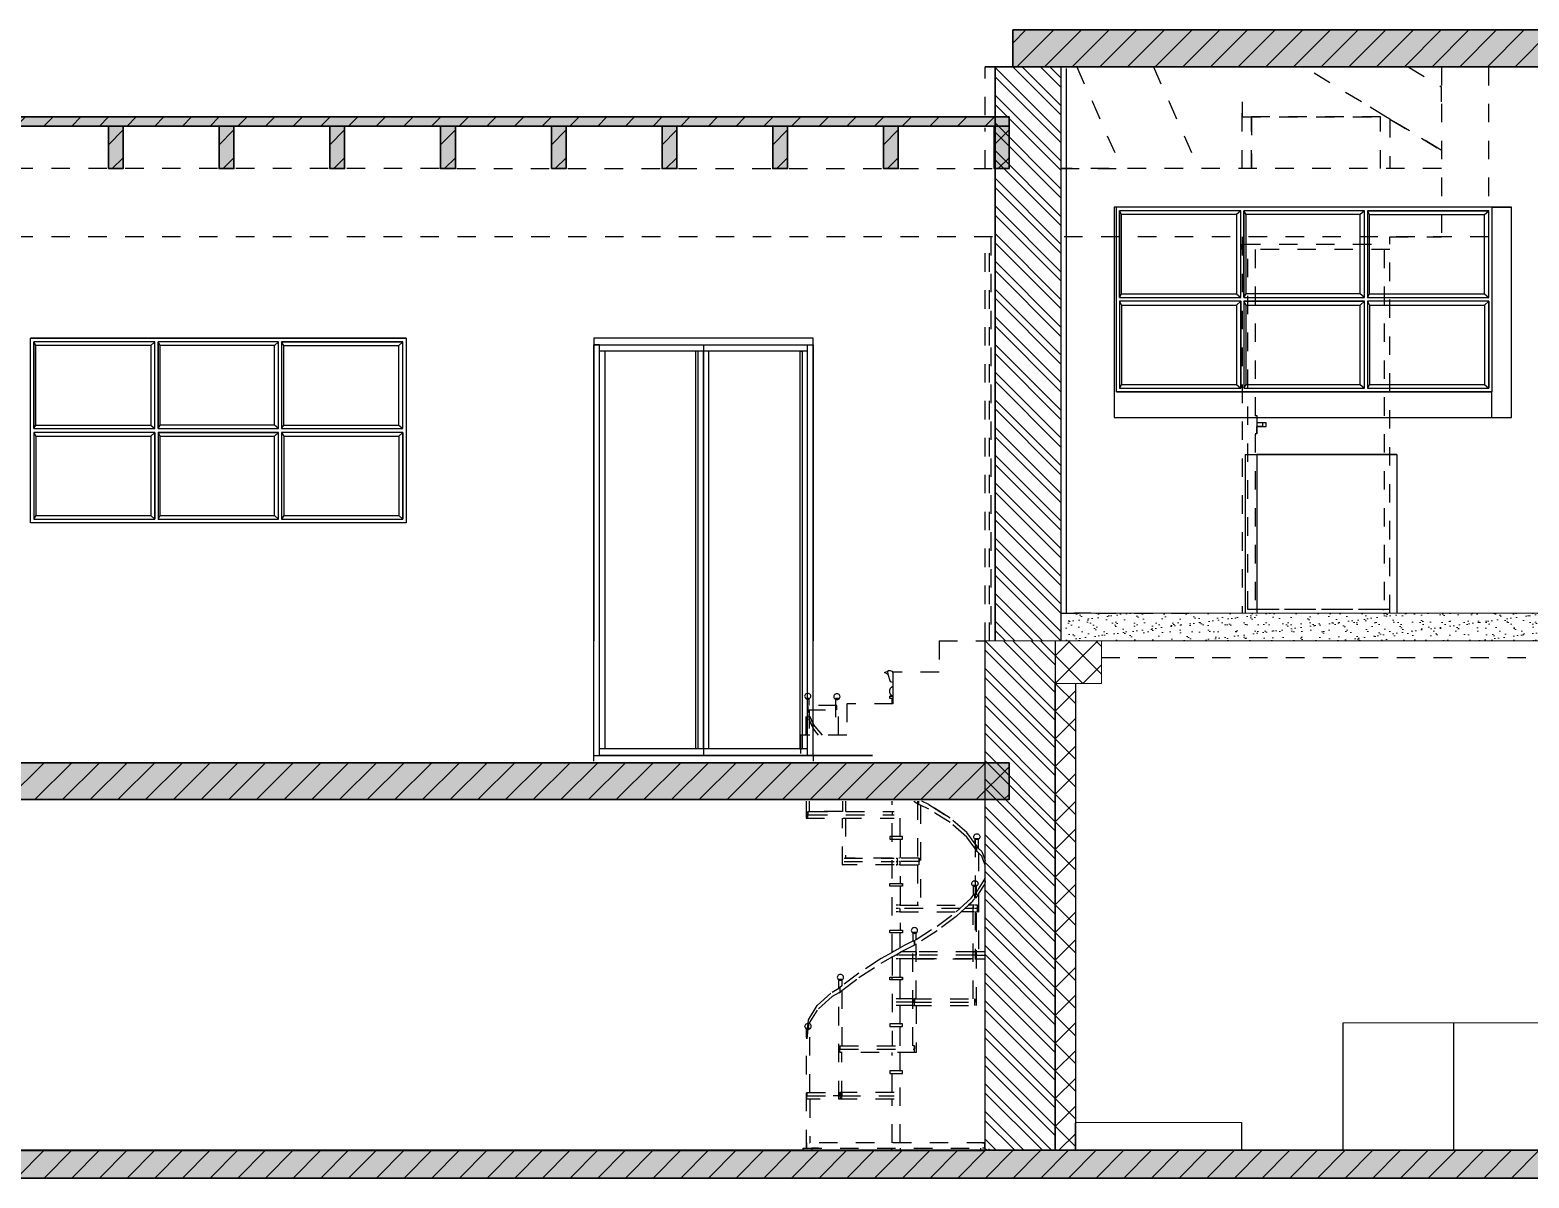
# Model space of a CAD drawing. Header units: metres. Extents: x -22.1 to 20.5, y -0.2 to 10.9.
# Drawn here: x -17.63 to -9.5, y -0.15 to 6.07 of the extents above; entities that cross this region are included whole.
import ezdxf

# ---------------------------------------------------------------- set-up
doc = ezdxf.new("R2010")
doc.units = ezdxf.units.M
doc.linetypes.add('DASH', pattern=[0.2, 0.1, -0.1])
for name, color, linetype in [('01_DALLE_EXT-S', 7, 'CONTINUOUS'), ('01_DALLE_EXT-S-SH', 7, 'CONTINUOUS'), ('02_MURS_MAISON-F', 7, 'CONTINUOUS'), ('02_MURS_MAISON-R', 7, 'CONTINUOUS'), ('02_MURS_MAISON-S', 7, 'CONTINUOUS'), ('02_MURS_MAISON-S-SH', 7, 'CONTINUOUS'), ('04_MENUISERIE-F', 7, 'CONTINUOUS'), ('04_MENUISERIE-R', 7, 'CONTINUOUS'), ('06_CLOISON-R', 7, 'CONTINUOUS'), ('07_DOUBLAGE-S', 7, 'CONTINUOUS'), ('07_DOUBLAGE-S-SH', 7, 'CONTINUOUS'), ('08_MEUBLES___SANITAIRE-S', 7, 'CONTINUOUS'), ('LAYER0-F', 7, 'CONTINUOUS'), ('LAYER0-R', 7, 'CONTINUOUS'), ('Z_01_TOITURE-R', 7, 'CONTINUOUS'), ('Z_02_R_0-F', 7, 'CONTINUOUS'), ('Z_02_R_0-R', 7, 'CONTINUOUS'), ('Z_02_R_0-S', 7, 'CONTINUOUS'), ('Z_02_R_0-S-SF', 7, 'CONTINUOUS'), ('Z_02_R_0-S-SH', 7, 'CONTINUOUS'), ('Z_03_R-1-S', 7, 'CONTINUOUS'), ('Z_03_R-1-S-SF', 7, 'CONTINUOUS'), ('Z_03_R-1-S-SH', 7, 'CONTINUOUS'), ('Z_1_R+1-S', 7, 'CONTINUOUS'), ('Z_1_R+1-S-SF', 7, 'CONTINUOUS'), ('Z_1_R+1-S-SH', 7, 'CONTINUOUS')]:
    doc.layers.add(name, color=color, linetype=linetype)
pattern_1 = [(45, (0, 0), (-0.07499985, 0.07499985), [])]

msp = doc.modelspace()

# ---------------------------------------------------------------- hatches: boundary and pattern name
at = {"layer": '01_DALLE_EXT-S-SH', "lineweight": 18}
h = msp.add_hatch(dxfattribs=at)
h.set_pattern_fill('ARCH screed', color=256, style=0, pattern_type=2)
h.set_pattern_definition([(37.5, (-12.041465, 2.76), (-0.0024094, 0.0736971), [0, -0.0581369, 0, -0.0650215, 0, -0.0621529]), (7.5, (-12.041465, 2.76), (0.0676903, 0.1079413), [0, -0.0313633, 0, -0.0523997, 0, -0.0200802]), (-32.5, (-12.08851, 2.76), (0.1191096, 0.0002164), [0, -0.019124, 0, -0.0688463, 0, -0.0898827]), (-42.5, (-12.08851, 2.76), (0.1149782, 0.0335693), [0, -0.009562, 0, -0.0451326, 0, -0.0516347])])
h.paths.add_polyline_path([(-12.0415, 2.91), (-12.0415, 2.76), (-9.2764, 2.76), (-9.2764, 2.91)], flags=16)
at = {"layer": '02_MURS_MAISON-S-SH', "lineweight": 18}
h = msp.add_hatch(dxfattribs=at)
h.set_pattern_fill('NEN metselwerk van baksteen (arcering)', color=256, style=0, pattern_type=2)
h.set_pattern_definition([(135, (-12.04138, 2.76), (-0.075, -0.075), []), (135, (-12.04138, 2.81), (-0.075, -0.075), [])])
h.paths.add_polyline_path([(-12.396, 2.76), (-12.0414, 2.76), (-12.0414, 5.87), (-12.396, 5.87)], flags=16)
h = msp.add_hatch(dxfattribs=at)
h.set_pattern_fill('NEN metselwerk van baksteen (arcering)', color=256, style=0, pattern_type=2)
h.set_pattern_definition([(-45, (-12.45137, 2.76), (0.075, 0.075), []), (-45, (-12.45137, 2.71), (0.075, 0.075), [])])
h.paths.add_polyline_path([(-12.4514, 2.76), (-12.4514, 0), (-12.0714, 0), (-12.0714, 2.76)], flags=16)
at = {"layer": '07_DOUBLAGE-S-SH', "lineweight": 18}
h = msp.add_hatch(dxfattribs=at)
h.set_pattern_fill('NEN loofhout', color=256, style=0, pattern_type=2)
h.set_pattern_definition([(45, (-12.07137, 2.53), (-0.075, 0.075), []), (135, (-12.07137, 2.53), (-0.075, -0.075), [])])
h.paths.add_polyline_path([(-12.0714, 2.76), (-12.0714, 2.53), (-11.8214, 2.53), (-11.8214, 2.76)], flags=16)
h = msp.add_hatch(dxfattribs=at)
h.set_pattern_fill('NEN loofhout', color=256, style=0, pattern_type=2)
h.set_pattern_definition([(-45, (-12.07137, 2.53), (0.075, 0.075), []), (45, (-12.07137, 2.53), (-0.075, 0.075), [])])
h.paths.add_polyline_path([(-12.0714, 2.53), (-12.0714, 0), (-11.9614, 0), (-11.9614, 2.53)], flags=16)
at = {"layer": 'Z_02_R_0-S-SF', "true_color": 0xf4f4f4}
msp.add_hatch(color=7, dxfattribs=at).paths.add_polyline_path([(-18.1648, 1.9), (-12.3218, 1.9), (-12.3218, 2.1), (-18.1648, 2.1)], flags=16)
at = {"layer": 'Z_02_R_0-S-SH', "lineweight": 18, "true_color": 0x6e6e6e}
h = msp.add_hatch(dxfattribs=at)
h.set_pattern_fill('Skalp default', color=8, style=0, pattern_type=2)
h.set_pattern_definition(pattern_1)
h.paths.add_polyline_path([(-18.1648, 1.9), (-12.3218, 1.9), (-12.3218, 2.1), (-18.1648, 2.1)], flags=16)
at = {"layer": 'Z_03_R-1-S-SF', "true_color": 0xf4f4f4}
msp.add_hatch(color=7, dxfattribs=at).paths.add_polyline_path([(-19.1083, -0.15), (-2.5664, -0.15), (-2.5664, 0), (-8.7364, 0), (-9.3114, 0), (-12.4514, 0), (-19.1083, 0)], flags=16)
at = {"layer": 'Z_03_R-1-S-SH', "lineweight": 18, "true_color": 0x6e6e6e}
h = msp.add_hatch(dxfattribs=at)
h.set_pattern_fill('Skalp default', color=8, style=0, pattern_type=2)
h.set_pattern_definition(pattern_1)
h.paths.add_polyline_path([(-19.1083, -0.15), (-2.5664, -0.15), (-2.5664, 0), (-8.7364, 0), (-9.3114, 0), (-12.4514, 0), (-19.1083, 0)], flags=16)
at = {"layer": 'Z_1_R+1-S-SF', "true_color": 0xf4f4f4}
for points in [[(-12.301, 6.07), (-12.301, 5.87), (-9.2764, 5.87), (-9.2764, 6.07)], [(-18.1648, 5.5492), (-12.3218, 5.5492), (-12.3218, 5.5992), (-18.1648, 5.5992)], [(-17.2018, 5.3192), (-17.1218, 5.3192), (-17.1218, 5.5492), (-17.2018, 5.5492)], [(-16.6018, 5.5492), (-16.6018, 5.3192), (-16.5218, 5.3192), (-16.5218, 5.5492)], [(-16.0018, 5.5492), (-16.0018, 5.3192), (-15.9218, 5.3192), (-15.9218, 5.5492)], [(-15.4018, 5.5492), (-15.4018, 5.3192), (-15.3218, 5.3192), (-15.3218, 5.5492)], [(-14.8018, 5.3192), (-14.7218, 5.3192), (-14.7218, 5.5492), (-14.8018, 5.5492)], [(-14.2018, 5.5492), (-14.2018, 5.3192), (-14.1218, 5.3192), (-14.1218, 5.5492)], [(-13.6018, 5.5492), (-13.6018, 5.3192), (-13.5218, 5.3192), (-13.5218, 5.5492)], [(-13.0018, 5.5492), (-13.0018, 5.3192), (-12.9218, 5.3192), (-12.9218, 5.5492)], [(-12.4018, 5.5492), (-12.4018, 5.3192), (-12.3218, 5.3192), (-12.3218, 5.5492)]]:
    msp.add_hatch(color=7, dxfattribs=at).paths.add_polyline_path(points, flags=16)
at = {"layer": 'Z_1_R+1-S-SH', "lineweight": 18, "true_color": 0x6e6e6e}
h = msp.add_hatch(dxfattribs=at)
h.set_pattern_fill('Skalp default', color=8, style=0, pattern_type=2)
h.set_pattern_definition(pattern_1)
h.paths.add_polyline_path([(-12.301, 6.07), (-12.301, 5.87), (-9.2764, 5.87), (-9.2764, 6.07)], flags=16)
h = msp.add_hatch(dxfattribs=at)
h.set_pattern_fill('Skalp default', color=8, style=0, pattern_type=2)
h.set_pattern_definition(pattern_1)
h.paths.add_polyline_path([(-18.1648, 5.5492), (-12.3218, 5.5492), (-12.3218, 5.5992), (-18.1648, 5.5992)], flags=16)
h = msp.add_hatch(dxfattribs=at)
h.set_pattern_fill('Skalp default', color=8, style=0, pattern_type=2)
h.set_pattern_definition(pattern_1)
h.paths.add_polyline_path([(-17.2018, 5.3192), (-17.1218, 5.3192), (-17.1218, 5.5492), (-17.2018, 5.5492)], flags=16)
h = msp.add_hatch(dxfattribs=at)
h.set_pattern_fill('Skalp default', color=8, style=0, pattern_type=2)
h.set_pattern_definition(pattern_1)
h.paths.add_polyline_path([(-16.6018, 5.5492), (-16.6018, 5.3192), (-16.5218, 5.3192), (-16.5218, 5.5492)], flags=16)
h = msp.add_hatch(dxfattribs=at)
h.set_pattern_fill('Skalp default', color=8, style=0, pattern_type=2)
h.set_pattern_definition(pattern_1)
h.paths.add_polyline_path([(-16.0018, 5.5492), (-16.0018, 5.3192), (-15.9218, 5.3192), (-15.9218, 5.5492)], flags=16)
h = msp.add_hatch(dxfattribs=at)
h.set_pattern_fill('Skalp default', color=8, style=0, pattern_type=2)
h.set_pattern_definition(pattern_1)
h.paths.add_polyline_path([(-15.4018, 5.5492), (-15.4018, 5.3192), (-15.3218, 5.3192), (-15.3218, 5.5492)], flags=16)
h = msp.add_hatch(dxfattribs=at)
h.set_pattern_fill('Skalp default', color=8, style=0, pattern_type=2)
h.set_pattern_definition(pattern_1)
h.paths.add_polyline_path([(-14.8018, 5.3192), (-14.7218, 5.3192), (-14.7218, 5.5492), (-14.8018, 5.5492)], flags=16)
h = msp.add_hatch(dxfattribs=at)
h.set_pattern_fill('Skalp default', color=8, style=0, pattern_type=2)
h.set_pattern_definition(pattern_1)
h.paths.add_polyline_path([(-14.2018, 5.5492), (-14.2018, 5.3192), (-14.1218, 5.3192), (-14.1218, 5.5492)], flags=16)
h = msp.add_hatch(dxfattribs=at)
h.set_pattern_fill('Skalp default', color=8, style=0, pattern_type=2)
h.set_pattern_definition(pattern_1)
h.paths.add_polyline_path([(-13.6018, 5.5492), (-13.6018, 5.3192), (-13.5218, 5.3192), (-13.5218, 5.5492)], flags=16)
h = msp.add_hatch(dxfattribs=at)
h.set_pattern_fill('Skalp default', color=8, style=0, pattern_type=2)
h.set_pattern_definition(pattern_1)
h.paths.add_polyline_path([(-13.0018, 5.5492), (-13.0018, 5.3192), (-12.9218, 5.3192), (-12.9218, 5.5492)], flags=16)
h = msp.add_hatch(dxfattribs=at)
h.set_pattern_fill('Skalp default', color=8, style=0, pattern_type=2)
h.set_pattern_definition(pattern_1)
h.paths.add_polyline_path([(-12.4018, 5.5492), (-12.4018, 5.3192), (-12.3218, 5.3192), (-12.3218, 5.5492)], flags=16)

# ---------------------------------------------------------------- linework, layer by layer
at = {"layer": '01_DALLE_EXT-S', "lineweight": 0}
msp.add_lwpolyline([(-12.0415, 2.91), (-12.0415, 2.76), (-9.2764, 2.76), (-9.2764, 2.91)], close=True, dxfattribs=at)
at = {"layer": '02_MURS_MAISON-F', "color": 7}
for points in [[(-12.01, 2.91), (-12.01, 5.8612)], [(-17.6242, 3.4), (-17.6242, 4.4)], [(-17.6242, 4.4), (-17.6237, 4.4)], [(-17.6237, 4.4), (-17.6242, 4.4)], [(-15.5889, 4.4), (-15.5889, 3.4)], [(-13.3839, 4.4), (-14.5714, 4.4)], [(-14.5714, 2.1399), (-14.5714, 4.3649)], [(-14.5714, 4.3649), (-14.5714, 2.7599)], [(-13.3839, 2.1399), (-13.3839, 4.3649)], [(-13.3839, 4.3649), (-13.3839, 2.7599)]]:
    msp.add_lwpolyline(points, dxfattribs=at)
at = {"layer": '02_MURS_MAISON-R', "color": 7, "linetype": 'DASH'}
for points in [[(-12.4512, 5.608), (-12.4512, 5.8701)], [(-12.4512, 5.8701), (-12.3959, 5.8701)], [(-12.3959, 5.8701), (-12.4512, 5.8701)], [(-12.0951, 5.8701), (-12.0951, 5.8612)], [(-12.4512, 5.3192), (-12.4512, 5.5404)], [(-12.4512, 2.7599), (-12.4512, 4.9489)], [(-12.4271, 2.7599), (-12.4271, 4.9489)], [(-12.4205, 4.9489), (-12.4205, 2.7599)], [(-12.7012, 2.7599), (-12.4512, 2.7599)], [(-12.4512, 2.7599), (-12.4512, 2.7599)]]:
    msp.add_lwpolyline(points, dxfattribs=at)
at = {"layer": '02_MURS_MAISON-S', "lineweight": 0}
for points in [[(-12.396, 2.76), (-12.0414, 2.76), (-12.0414, 5.87), (-12.396, 5.87)], [(-12.4514, 2.76), (-12.4514, 0), (-12.0714, 0), (-12.0714, 2.76)]]:
    msp.add_lwpolyline(points, close=True, dxfattribs=at)
at = {"layer": '04_MENUISERIE-F', "color": 7}
for points in [[(-11.7403, 4.1099), (-11.7403, 5.1099)], [(-11.7233, 4.6199), (-11.7116, 4.64), (-11.7116, 5.07), (-11.7233, 5.0898)], [(-11.7233, 5.0898), (-11.7233, 4.6199)], [(-11.0664, 5.0898), (-11.7233, 5.0898)], [(-11.7233, 4.6199), (-11.7233, 5.0898)], [(-11.7116, 5.07), (-11.7233, 5.0898)], [(-11.0664, 5.0898), (-11.0885, 5.07), (-11.7116, 5.07)], [(-11.0885, 5.07), (-11.0885, 4.64)], [(-11.0664, 4.6199), (-11.0664, 5.0898)], [(-11.0494, 4.6199), (-11.0377, 4.64), (-11.0377, 5.07), (-11.0494, 5.0898)], [(-11.0494, 5.0898), (-11.0494, 4.6199)], [(-10.3966, 5.0898), (-11.0494, 5.0898)], [(-11.0494, 4.6199), (-11.0494, 5.0898)], [(-11.0377, 5.07), (-11.0494, 5.0898)], [(-10.3966, 5.0898), (-10.4187, 5.07), (-11.0377, 5.07)], [(-10.4187, 4.64), (-10.4187, 5.07)], [(-10.3966, 4.6199), (-10.3966, 5.0898)], [(-9.7225, 5.0898), (-10.3796, 5.0898)], [(-10.3796, 5.0898), (-10.3796, 4.6199)], [(-10.3796, 4.6199), (-10.3679, 4.64), (-10.3679, 5.07), (-10.3796, 5.0898)], [(-10.3796, 5.0898), (-9.7225, 5.0898)], [(-10.3679, 5.07), (-9.7449, 5.07), (-9.7225, 5.0898)], [(-9.7449, 5.07), (-9.7225, 5.0898)], [(-9.7449, 4.64), (-9.7449, 5.07)], [(-9.7225, 4.6199), (-9.7225, 5.0898)], [(-9.7058, 5.1099), (-9.7058, 4.1099)], [(-11.7116, 4.64), (-11.0885, 4.64), (-11.0664, 4.6199)], [(-10.3966, 4.6199), (-10.4187, 4.64), (-11.0377, 4.64)], [(-10.3679, 4.64), (-9.7449, 4.64), (-9.7225, 4.6199)], [(-11.7233, 4.6199), (-11.0664, 4.6199)], [(-11.0664, 4.5999), (-11.7233, 4.5999)], [(-11.7233, 4.5999), (-11.7233, 4.13)], [(-11.7233, 4.5999), (-11.7116, 4.5798), (-11.7116, 4.1498), (-11.7233, 4.13)], [(-11.7116, 4.5798), (-11.0885, 4.5798), (-11.0664, 4.5999)], [(-11.0885, 4.5798), (-11.0885, 4.1498)], [(-11.0664, 4.13), (-11.0664, 4.5999)], [(-11.0664, 4.5999), (-11.0664, 4.13)], [(-11.0494, 4.6199), (-10.3966, 4.6199)], [(-10.3966, 4.5999), (-11.0494, 4.5999)], [(-11.0494, 4.5999), (-11.0494, 4.13)], [(-11.0494, 4.13), (-11.0377, 4.1498), (-11.0377, 4.5798), (-11.0494, 4.5999)], [(-11.0494, 4.5999), (-10.3966, 4.5999)], [(-11.0377, 4.5798), (-10.4187, 4.5798), (-10.3966, 4.5999)], [(-10.4187, 4.5798), (-10.3966, 4.5999)], [(-10.4187, 4.1498), (-10.4187, 4.5798)], [(-10.3966, 4.13), (-10.3966, 4.5999)], [(-10.3796, 4.6199), (-9.7225, 4.6199)], [(-9.7225, 4.5999), (-10.3796, 4.5999)], [(-10.3796, 4.5999), (-10.3796, 4.13)], [(-10.3796, 4.5999), (-10.3679, 4.5798), (-10.3679, 4.1498), (-10.3796, 4.13)], [(-10.3679, 4.5798), (-9.7449, 4.5798), (-9.7225, 4.5999)], [(-9.7449, 4.5798), (-9.7449, 4.1498)], [(-9.7225, 4.13), (-9.7225, 4.5999)], [(-9.7225, 4.5999), (-9.7225, 4.13)], [(-17.6237, 3.4), (-17.6237, 4.4)], [(-17.6237, 4.4), (-15.5889, 4.4)], [(-15.5889, 4.4), (-17.6237, 4.4)], [(-14.5714, 4.4), (-14.5714, 4.3649)], [(-13.3839, 4.3649), (-13.3839, 4.4)], [(-17.6067, 3.91), (-17.595, 3.9298), (-17.595, 4.3598), (-17.6067, 4.3799)], [(-17.6067, 4.3799), (-17.6067, 3.91)], [(-16.9496, 4.3799), (-17.6067, 4.3799)], [(-17.6067, 3.91), (-17.6067, 4.3799)], [(-17.595, 4.3598), (-17.6067, 4.3799)], [(-16.9496, 4.3799), (-16.9719, 4.3598), (-17.595, 4.3598)], [(-16.9719, 4.3598), (-16.9719, 3.9298)], [(-16.9496, 3.91), (-16.9496, 4.3799)], [(-16.9326, 3.91), (-16.9209, 3.9298), (-16.9209, 4.3598), (-16.9326, 4.3799)], [(-16.9326, 4.3799), (-16.9326, 3.91)], [(-16.2798, 4.3799), (-16.9326, 4.3799)], [(-16.9326, 3.91), (-16.9326, 4.3799)], [(-16.9209, 4.3598), (-16.9326, 4.3799)], [(-16.2798, 4.3799), (-16.3021, 4.3598), (-16.9209, 4.3598)], [(-16.3021, 3.9298), (-16.3021, 4.3598)], [(-16.2798, 3.91), (-16.2798, 4.3799)], [(-15.6059, 4.3799), (-16.263, 4.3799)], [(-16.263, 4.3799), (-16.263, 3.91)], [(-16.263, 3.91), (-16.2513, 3.9298), (-16.2513, 4.3598), (-16.263, 4.3799)], [(-16.263, 4.3799), (-15.6059, 4.3799)], [(-16.2513, 4.3598), (-15.6283, 4.3598), (-15.6059, 4.3799)], [(-15.6283, 4.3598), (-15.6059, 4.3799)], [(-15.6283, 3.9298), (-15.6283, 4.3598)], [(-15.6059, 3.91), (-15.6059, 4.3799)], [(-14.5714, 4.3649), (-13.3839, 4.3649)], [(-14.5417, 4.3649), (-14.5714, 4.3649)], [(-14.5417, 2.1399), (-14.5417, 4.3649)], [(-13.4137, 4.3299), (-14.5417, 4.3299)], [(-14.5119, 4.3299), (-14.5119, 2.1749)], [(-14.0073, 4.3299), (-14.0073, 2.1749)], [(-13.9778, 4.3649), (-13.9778, 2.1399)], [(-13.9778, 2.1749), (-13.9778, 4.3299)], [(-13.9481, 2.1749), (-13.9481, 4.3299)], [(-13.4553, 4.3299), (-13.4553, 2.1749)], [(-13.4553, 4.3299), (-13.4434, 4.3299)], [(-13.4434, 4.3299), (-13.4434, 2.1749)], [(-13.4137, 2.1399), (-13.4137, 4.3649)], [(-11.7116, 4.1498), (-11.0885, 4.1498), (-11.0664, 4.13)], [(-11.0885, 4.1498), (-11.0664, 4.13)], [(-11.0377, 4.1498), (-10.4187, 4.1498), (-10.3966, 4.13)], [(-10.3679, 4.1498), (-9.7449, 4.1498), (-9.7225, 4.13)], [(-9.7449, 4.1498), (-9.7225, 4.13)], [(-11.74, 4.1099), (-11.7403, 4.1099)], [(-11.7233, 4.13), (-11.0664, 4.13)], [(-11.0494, 4.13), (-10.3966, 4.13)], [(-10.3796, 4.13), (-9.7225, 4.13)], [(-17.6067, 3.91), (-16.9496, 3.91)], [(-17.595, 3.9298), (-16.9719, 3.9298), (-16.9496, 3.91)], [(-16.9326, 3.91), (-16.2798, 3.91)], [(-16.2798, 3.91), (-16.3021, 3.9298), (-16.9209, 3.9298)], [(-16.263, 3.91), (-15.6059, 3.91)], [(-16.2513, 3.9298), (-15.6283, 3.9298), (-15.6059, 3.91)], [(-16.9496, 3.8899), (-17.6067, 3.8899)], [(-17.6067, 3.8899), (-17.6067, 3.4198)], [(-17.6067, 3.8899), (-17.595, 3.8699), (-17.595, 3.4399), (-17.6067, 3.4198)], [(-17.595, 3.8699), (-16.9719, 3.8699), (-16.9496, 3.8899)], [(-16.9719, 3.8699), (-16.9719, 3.4399)], [(-16.9496, 3.4198), (-16.9496, 3.8899)], [(-16.9496, 3.8899), (-16.9496, 3.4198)], [(-16.2798, 3.8899), (-16.9326, 3.8899)], [(-16.9326, 3.8899), (-16.9326, 3.4198)], [(-16.9326, 3.4198), (-16.9209, 3.4399), (-16.9209, 3.8699), (-16.9326, 3.8899)], [(-16.9326, 3.8899), (-16.2798, 3.8899)], [(-16.9209, 3.8699), (-16.3021, 3.8699), (-16.2798, 3.8899)], [(-16.3021, 3.8699), (-16.2798, 3.8899)], [(-16.3021, 3.4399), (-16.3021, 3.8699)], [(-16.2798, 3.4198), (-16.2798, 3.8899)], [(-15.6059, 3.8899), (-16.263, 3.8899)], [(-16.263, 3.8899), (-16.263, 3.4198)], [(-16.263, 3.8899), (-16.2513, 3.8699), (-16.2513, 3.4399), (-16.263, 3.4198)], [(-16.2513, 3.8699), (-15.6283, 3.8699), (-15.6059, 3.8899)], [(-15.6283, 3.8699), (-15.6283, 3.4399)], [(-15.6059, 3.4198), (-15.6059, 3.8899)], [(-15.6059, 3.8899), (-15.6059, 3.4198)], [(-17.6067, 3.4198), (-16.9496, 3.4198)], [(-17.595, 3.4399), (-16.9719, 3.4399), (-16.9496, 3.4198)], [(-16.9719, 3.4399), (-16.9496, 3.4198)], [(-16.9326, 3.4198), (-16.2798, 3.4198)], [(-16.9209, 3.4399), (-16.3021, 3.4399), (-16.2798, 3.4198)], [(-16.263, 3.4198), (-15.6059, 3.4198)], [(-16.2513, 3.4399), (-15.6283, 3.4399), (-15.6059, 3.4198)], [(-15.6283, 3.4399), (-15.6059, 3.4198)], [(-15.5889, 3.4), (-17.6242, 3.4)], [(-17.6242, 3.4), (-17.6237, 3.4)], [(-14.5714, 2.1086), (-14.5714, 2.1399)], [(-14.5714, 2.1399), (-13.0614, 2.1399)], [(-13.4137, 2.1749), (-14.5417, 2.1749)], [(-13.9778, 2.1399), (-14.5417, 2.1399)], [(-13.8769, 2.1399), (-14.1891, 2.1399)], [(-13.0614, 2.1399), (-13.9778, 2.1399)], [(-13.9778, 2.1399), (-13.8769, 2.1399)], [(-13.4553, 2.1749), (-13.4434, 2.1749)], [(-13.3839, 2.1399), (-13.3839, 2.1086)]]:
    msp.add_lwpolyline(points, dxfattribs=at)
at = {"layer": '04_MENUISERIE-R', "color": 7, "linetype": 'DASH'}
for points in [[(-12.0413, 2.91), (-11.3474, 2.91)], [(-11.878, 2.91), (-11.9712, 2.91)]]:
    msp.add_lwpolyline(points, dxfattribs=at)
at = {"layer": '06_CLOISON-R', "color": 7, "linetype": 'DASH'}
for points in [[(-11.0586, 5.3192), (-11.0586, 5.6801)], [(-11.0586, 5.6801), (-11.0586, 5.6001)], [(-11.0586, 5.6001), (-10.2801, 5.6001)], [(-10.3085, 5.6001), (-11.0085, 5.6001)], [(-11.0085, 5.6001), (-11.0085, 5.3192)], [(-11.0085, 5.3192), (-11.0085, 5.6001)], [(-10.3085, 5.3192), (-10.3085, 5.6001)], [(-10.2587, 5.5872), (-10.2587, 5.3192)], [(-11.0586, 4.9489), (-11.0586, 2.91)], [(-11.0586, 4.91), (-10.2587, 4.91)], [(-11.0586, 4.88), (-11.0586, 4.91)], [(-10.2587, 4.88), (-11.0586, 4.88)], [(-11.0286, 2.9301), (-11.0286, 4.88)], [(-10.9887, 4.88), (-10.9887, 2.9321)], [(-10.2887, 4.88), (-10.2887, 2.9301)], [(-10.2587, 2.91), (-10.2587, 4.9489)], [(-10.9887, 3.9819), (-10.9786, 3.9819)], [(-10.9786, 3.9819), (-10.9786, 3.8821)], [(-10.9285, 3.942), (-10.9786, 3.942)], [(-10.9786, 3.8821), (-10.9786, 3.922)], [(-10.9786, 3.922), (-10.9285, 3.922)], [(-10.9486, 3.922), (-10.9786, 3.922)], [(-10.9486, 3.942), (-10.9486, 3.922)], [(-10.9285, 3.922), (-10.9285, 3.942)], [(-10.9786, 3.8821), (-10.9887, 3.8821)], [(-10.2587, 2.9301), (-11.0586, 2.9301)], [(-11.0286, 2.9321), (-10.2887, 2.9321)], [(-10.2887, 2.9301), (-11.0286, 2.9301)], [(-10.2963, 2.9301), (-10.2887, 2.9301)], [(-11.8213, 2.67), (-9.3113, 2.67)]]:
    msp.add_lwpolyline(points, dxfattribs=at)
at = {"layer": '07_DOUBLAGE-S', "lineweight": 0}
for points in [[(-12.0714, 2.76), (-12.0714, 2.53), (-11.8214, 2.53), (-11.8214, 2.76)], [(-12.0714, 2.53), (-12.0714, 0), (-11.9614, 0), (-11.9614, 2.53)]]:
    msp.add_lwpolyline(points, close=True, dxfattribs=at)
at = {"layer": '08_MEUBLES___SANITAIRE-S', "lineweight": 0}
for points in [[(-10.5114, 0.69), (-10.5114, 0.6175), (-10.5114, 0), (-9.9114, 0), (-9.9114, 0.6175), (-9.9114, 0.69)], [(-9.9114, 0.69), (-9.9114, 0.6175), (-9.9114, 0), (-9.3114, 0), (-9.3114, 0.6175), (-9.3114, 0.69)], [(-11.9614, 0), (-11.0614, 0), (-11.0614, 0.15), (-11.9614, 0.15)]]:
    msp.add_lwpolyline(points, close=True, dxfattribs=at)
at = {"layer": 'LAYER0-F', "color": 7}
for points in [[(-12.3961, 2.7599), (-12.3961, 5.8699)], [(-12.3961, 5.8699), (-12.0415, 5.8699)], [(-12.0415, 5.8699), (-12.3961, 5.8699)], [(-12.0415, 5.8699), (-12.0415, 2.7599)], [(-14.0202, 4.3299), (-14.0202, 2.1749)], [(-11.0433, 3.7698), (-11.0433, 2.91)], [(-12.4515, -0.0001), (-12.4515, 2.7599)], [(-12.0715, 2.7599), (-12.0715, -0.0001)], [(-12.0715, -0.0001), (-12.0715, 2.53)], [(-11.9613, 2.53), (-11.9613, -0.0001)], [(-10.5114, -0.0001), (-10.5114, 0.6898)], [(-9.9115, -0.0001), (-9.9115, 0.6898)], [(-11.9613, -0.0001), (-11.9613, 0.1498)], [(-11.9613, 0.1498), (-11.9613, -0.0001)], [(-11.0614, 0.1498), (-11.0614, -0.0001)], [(-9.3113, -0.0001), (-18.1632, -0.0001)], [(-18.1632, -0.0001), (-12.4515, -0.0001)]]:
    msp.add_lwpolyline(points, dxfattribs=at)
at = {"layer": 'LAYER0-R', "color": 7, "linetype": 'DASH'}
for points in [[(-12.3959, 2.7599), (-12.3959, 5.8701)], [(-12.3959, 5.8701), (-12.0413, 5.8701)], [(-12.0413, 5.8701), (-12.3959, 5.8701)], [(-12.0413, 5.8701), (-12.0413, 2.7599)], [(-12.4512, -0.0001), (-12.4512, 2.7599)], [(-12.0713, 2.7599), (-12.0713, -0.0001)], [(-12.9968, 2.5887), (-12.9791, 2.5956), (-12.9725, 2.6004), (-12.9661, 2.6004), (-12.9565, 2.5966), (-12.9511, 2.5885)], [(-12.9725, 2.6004), (-12.9791, 2.5956)], [(-12.9763, 2.578), (-12.9968, 2.5887)], [(-12.9638, 2.5387), (-12.9763, 2.578), (-12.9791, 2.5956)], [(-12.9511, 2.5341), (-12.9521, 2.5341), (-12.9638, 2.5387)], [(-12.0713, -0.0001), (-12.0713, 2.53)], [(-11.9613, 2.53), (-11.9613, -0.0001)], [(-13.4058, 2.4462), (-13.404, 2.4467), (-13.4004, 2.4493), (-13.3977, 2.4526), (-13.3961, 2.4564), (-13.3954, 2.4604), (-13.3961, 2.4642), (-13.3977, 2.4681), (-13.4004, 2.4714), (-13.404, 2.4739), (-13.4081, 2.4754), (-13.4124, 2.4759), (-13.417, 2.4754), (-13.421, 2.4739), (-13.4246, 2.4714), (-13.4271, 2.4681), (-13.4289, 2.4642), (-13.4294, 2.4604), (-13.4289, 2.4564), (-13.4271, 2.4526), (-13.4246, 2.4493), (-13.421, 2.4467), (-13.417, 2.4452), (-13.4154, 2.4452), (-13.4134, 2.4447), (-13.4124, 2.4447), (-13.4093, 2.4452)], [(-13.421, 2.2501), (-13.421, 2.45)], [(-13.421, 2.45), (-13.405, 2.45)], [(-13.421, 2.45), (-13.421, 2.4467)], [(-13.404, 2.4099), (-13.404, 2.4493)], [(-13.404, 2.4493), (-13.404, 2.4467)], [(-13.3977, 2.4526), (-13.4004, 2.4493)], [(-13.2488, 2.4432), (-13.246, 2.4444), (-13.2425, 2.4467), (-13.2397, 2.45), (-13.2381, 2.4538), (-13.2374, 2.4579), (-13.2381, 2.462), (-13.2397, 2.4658), (-13.2425, 2.4688), (-13.246, 2.4714), (-13.2501, 2.4729), (-13.2546, 2.4734), (-13.259, 2.4729), (-13.263, 2.4714), (-13.2666, 2.4688), (-13.2694, 2.4658), (-13.2712, 2.462), (-13.2717, 2.4579), (-13.2712, 2.4538), (-13.2694, 2.45), (-13.2666, 2.4467), (-13.263, 2.4444), (-13.259, 2.4427), (-13.2546, 2.4421), (-13.2506, 2.4427)], [(-13.246, 2.4475), (-13.263, 2.4475)], [(-13.263, 2.4475), (-13.263, 2.2501)], [(-13.246, 2.2501), (-13.246, 2.4475)], [(-13.246, 2.4475), (-13.246, 2.4444)], [(-13.2425, 2.4467), (-13.246, 2.4444)], [(-12.9514, 2.4597), (-12.9537, 2.4612), (-12.9585, 2.4648), (-12.9641, 2.4714), (-12.9674, 2.479), (-12.9686, 2.4871), (-12.9674, 2.4952), (-12.9641, 2.5031), (-12.9585, 2.5097), (-12.9514, 2.5145)], [(-12.9686, 2.4472), (-12.9686, 2.4612)], [(-12.9686, 2.4612), (-12.9514, 2.4612)], [(-12.9537, 2.4612), (-12.9686, 2.4612)], [(-12.9514, 2.4472), (-12.9686, 2.4472)], [(-12.9554, 2.42), (-12.9554, 2.4472)], [(-13.2546, 2.4099), (-13.4164, 2.4099)], [(-13.4164, 2.4099), (-13.4164, 2.386)], [(-13.4164, 2.386), (-13.2546, 2.386)], [(-13.4154, 2.386), (-13.4164, 2.386)], [(-13.4134, 2.3929), (-13.4124, 2.4061)], [(-13.4124, 2.4061), (-13.4124, 2.3812), (-13.4126, 2.3774), (-13.4134, 2.3682)], [(-13.4134, 2.3682), (-13.4126, 2.3774)], [(-13.4093, 2.37), (-13.4126, 2.3774)], [(-13.3324, 2.2501), (-13.3819, 2.3078), (-13.404, 2.3576), (-13.4058, 2.3619)], [(-13.404, 2.386), (-13.404, 2.2501)], [(-13.404, 2.3576), (-13.3819, 2.3078)], [(-13.2546, 2.386), (-13.2546, 2.4099)], [(-13.4093, 2.3451), (-13.4134, 2.354)], [(-13.3535, 2.2501), (-13.3819, 2.2829), (-13.404, 2.3329), (-13.4058, 2.337)], [(-13.404, 2.3329), (-13.3819, 2.2829)], [(-13.421, 1.8912), (-13.421, 1.7998)], [(-13.404, 1.8912), (-13.404, 1.8361)], [(-13.2242, 1.8912), (-13.2242, 1.8361)], [(-13.2072, 1.8912), (-13.2072, 1.8361)], [(-12.9554, 1.0723), (-12.9554, 1.8912)], [(-12.9123, 1.6997), (-12.9123, 1.8912)], [(-12.8368, 1.8912), (-12.8183, 1.8795)], [(-12.8183, 1.8912), (-12.8183, 1.5824)], [(-12.8183, 1.8795), (-12.8183, 1.8795)], [(-12.8183, 1.8795), (-12.8183, 1.8795)], [(-12.8099, 1.8742), (-12.8165, 1.8785)], [(-12.8099, 1.8734), (-12.8099, 1.8912)], [(-12.5043, 1.6357), (-12.5046, 1.636), (-12.5508, 1.6974), (-12.641, 1.7754), (-12.7566, 1.8483), (-12.8013, 1.8696), (-12.8099, 1.8734)], [(-12.8099, 1.8734), (-12.8013, 1.8696)], [(-12.8013, 1.8696), (-12.8013, 1.3284)], [(-12.8013, 1.8696), (-12.8013, 1.8696)], [(-12.8013, 1.8696), (-12.8013, 1.8696)], [(-12.5043, 1.6603), (-12.5046, 1.6606), (-12.5508, 1.7221), (-12.641, 1.8), (-12.7566, 1.8729), (-12.7949, 1.8912)], [(-12.7566, 1.8729), (-12.641, 1.8)], [(-13.421, 1.7998), (-12.9445, 1.7998)], [(-13.4154, 1.7998), (-13.421, 1.7998)], [(-13.4124, 1.7998), (-13.4124, 1.8361)], [(-13.4124, 1.8361), (-13.4093, 1.8361)], [(-13.4124, 1.8361), (-13.4124, 1.8181)], [(-13.4124, 1.8181), (-13.4093, 1.8181)], [(-13.4058, 1.8361), (-12.9445, 1.8361)], [(-13.4058, 1.8181), (-12.9445, 1.8181)], [(-13.2242, 1.8361), (-13.404, 1.8361)], [(-13.2242, 1.546), (-13.2242, 1.7998)], [(-13.2072, 1.7998), (-13.2072, 1.5824)], [(-12.9554, 1.8361), (-12.9554, 1.8181)], [(-12.4914, 1.6837), (-12.4916, 1.6837), (-12.496, 1.6832), (-12.5005, 1.6837), (-12.5023, 1.6845), (-12.5036, 1.685), (-12.5043, 1.6852), (-12.5046, 1.6852), (-12.5081, 1.6878), (-12.5107, 1.6911), (-12.5125, 1.6949), (-12.513, 1.6989), (-12.5125, 1.7028), (-12.5107, 1.7066), (-12.5081, 1.7099), (-12.5046, 1.7124), (-12.5005, 1.7139), (-12.496, 1.7144), (-12.4916, 1.7139), (-12.4876, 1.7124), (-12.484, 1.7099), (-12.4812, 1.7066), (-12.4794, 1.7028), (-12.4789, 1.6989), (-12.4794, 1.6949), (-12.4812, 1.6911), (-12.484, 1.6878), (-12.4876, 1.6852), (-12.4896, 1.6845)], [(-12.5081, 1.7099), (-12.5107, 1.7066)], [(-12.9123, 1.6997), (-12.9686, 1.6997)], [(-12.9686, 1.6997), (-12.9686, 1.6857)], [(-12.9686, 1.6857), (-12.899, 1.6857)], [(-12.913, 1.6997), (-12.9123, 1.6997)], [(-12.899, 1.6997), (-12.9123, 1.6997)], [(-12.9123, 1.6857), (-12.9123, 1.446)], [(-12.899, 1.6857), (-12.899, 1.6997)], [(-12.4876, 1.6885), (-12.5046, 1.6885)], [(-12.5046, 1.6885), (-12.5046, 1.3284)], [(-12.5046, 1.6606), (-12.5046, 1.6852)], [(-12.4924, 1.641), (-12.4924, 1.6446), (-12.5023, 1.6578)], [(-12.496, 1.6245), (-12.5023, 1.6329)], [(-12.496, 1.6197), (-12.496, 1.6446)], [(-12.496, 1.6446), (-12.4924, 1.641), (-12.4914, 1.64), (-12.4896, 1.6382), (-12.4876, 1.6362), (-12.4698, 1.6192), (-12.4512, 1.5704)], [(-12.4876, 1.6362), (-12.4876, 1.6885)], [(-12.9445, 1.546), (-13.2242, 1.546)], [(-13.2242, 1.546), (-13.2199, 1.546)], [(-13.2155, 1.5824), (-12.9445, 1.5824)], [(-13.2155, 1.5641), (-12.9445, 1.5641)], [(-12.9554, 1.5824), (-13.2072, 1.5824)], [(-12.9338, 1.5824), (-12.9283, 1.5824)], [(-12.9338, 1.5641), (-12.9283, 1.5641)], [(-12.9283, 1.546), (-12.9338, 1.546)], [(-12.9338, 1.546), (-12.9283, 1.546)], [(-12.9283, 1.5824), (-12.9283, 1.546)], [(-12.9153, 1.5824), (-12.9186, 1.5824)], [(-12.9153, 1.5641), (-12.9186, 1.5641)], [(-12.9153, 1.546), (-12.9186, 1.546)], [(-12.8089, 1.5824), (-12.913, 1.5824)], [(-12.8089, 1.5641), (-12.913, 1.5641)], [(-12.913, 1.546), (-12.8089, 1.546)], [(-12.9123, 1.546), (-12.9123, 1.5641)], [(-12.8183, 1.5824), (-12.8183, 1.5824)], [(-12.8183, 1.5824), (-12.8183, 1.5824)], [(-12.8183, 1.546), (-12.8183, 1.546)], [(-12.8183, 1.546), (-12.8183, 1.3284)], [(-12.8089, 1.546), (-12.8089, 1.5824)], [(-12.8089, 1.5824), (-12.8089, 1.5641)], [(-12.4512, 1.5458), (-12.4698, 1.5945), (-12.4876, 1.6116), (-12.4896, 1.6136), (-12.4914, 1.6151), (-12.496, 1.6197)], [(-12.4896, 1.6136), (-12.4876, 1.6116)], [(-12.4876, 1.6116), (-12.4876, 1.4152)], [(-12.5033, 1.3659), (-12.5033, 1.3906), (-12.5023, 1.3921), (-12.4982, 1.3985), (-12.4914, 1.4091), (-12.4896, 1.4119), (-12.4876, 1.4152), (-12.4533, 1.4683), (-12.4512, 1.4828)], [(-12.9686, 1.4317), (-12.9686, 1.446)], [(-12.9686, 1.446), (-12.899, 1.446)], [(-12.899, 1.4317), (-12.9686, 1.4317)], [(-12.9123, 1.4317), (-12.9123, 1.1922)], [(-12.899, 1.446), (-12.899, 1.4317)], [(-12.899, 1.4317), (-12.899, 1.446)], [(-12.8333, 1.1368), (-12.8307, 1.1386), (-12.8287, 1.1396), (-12.8256, 1.1417), (-12.7121, 1.2143), (-12.608, 1.292), (-12.6077, 1.2923), (-12.5879, 1.3103), (-12.5678, 1.3284), (-12.5272, 1.3654), (-12.5153, 1.3802), (-12.5107, 1.3858), (-12.5094, 1.3873)], [(-12.5094, 1.4297), (-12.5107, 1.43), (-12.5112, 1.43), (-12.5153, 1.4315), (-12.5188, 1.434), (-12.5216, 1.4371), (-12.5234, 1.4409), (-12.5239, 1.4449), (-12.5234, 1.449), (-12.5216, 1.4528), (-12.5188, 1.4561), (-12.5153, 1.4584), (-12.5112, 1.4602), (-12.5069, 1.4607), (-12.5046, 1.4604), (-12.5043, 1.4604), (-12.5036, 1.4602), (-12.5023, 1.4602), (-12.4982, 1.4584), (-12.4947, 1.4561), (-12.4919, 1.4528), (-12.4914, 1.4513), (-12.4904, 1.449), (-12.4896, 1.4449), (-12.4904, 1.4409), (-12.4914, 1.4386), (-12.4919, 1.4371), (-12.4947, 1.434), (-12.4982, 1.4315), (-12.5023, 1.43), (-12.5036, 1.4297), (-12.5046, 1.4297), (-12.5064, 1.4294), (-12.5071, 1.4294)], [(-12.5112, 1.4602), (-12.5153, 1.4584)], [(-12.4982, 1.4348), (-12.5153, 1.4348)], [(-12.5153, 1.4348), (-12.5153, 1.3802)], [(-12.5071, 1.3901), (-12.5069, 1.3906)], [(-12.5069, 1.3906), (-12.5069, 1.3659), (-12.5071, 1.3654)], [(-12.5069, 1.3659), (-12.5069, 1.3906)], [(-12.4512, 1.4582), (-12.4533, 1.4434), (-12.4876, 1.3906), (-12.4896, 1.387), (-12.4914, 1.3845), (-12.4982, 1.3736), (-12.5023, 1.3672), (-12.5033, 1.3659)], [(-12.5023, 1.4602), (-12.5023, 1.4602)], [(-12.4982, 0.7845), (-12.4982, 1.4348)], [(-12.4896, 1.387), (-12.4876, 1.3906)], [(-12.4876, 1.3906), (-12.4876, 1.0746)], [(-12.9232, 1.3284), (-12.9338, 1.3284)], [(-12.9232, 1.3103), (-12.9338, 1.3103)], [(-12.9153, 1.3284), (-12.9186, 1.3284)], [(-12.9153, 1.3103), (-12.9186, 1.3103)], [(-12.913, 1.3284), (-12.5678, 1.3284)], [(-12.5879, 1.3103), (-12.913, 1.3103)], [(-12.9123, 1.292), (-12.9123, 1.3103)], [(-12.5094, 1.3626), (-12.5107, 1.3611), (-12.5153, 1.3553), (-12.5272, 1.3405), (-12.5407, 1.3284), (-12.5607, 1.3103), (-12.5808, 1.292), (-12.6077, 1.2677), (-12.7121, 1.1897), (-12.8256, 1.117), (-12.8287, 1.115), (-12.8307, 1.1137), (-12.8333, 1.1119)], [(-12.8183, 1.3284), (-12.8183, 1.3284)], [(-12.8183, 1.3284), (-12.8183, 1.3284)], [(-12.8013, 1.3284), (-12.8013, 1.3284)], [(-12.8013, 1.3284), (-12.8013, 1.3284)], [(-12.5678, 1.3284), (-12.5879, 1.3103)], [(-12.5107, 1.3103), (-12.5607, 1.3103)], [(-12.5107, 1.3284), (-12.5407, 1.3284)], [(-12.5153, 0.8209), (-12.5153, 1.3553)], [(-12.5153, 1.3284), (-12.5153, 1.3103)], [(-12.4924, 1.3284), (-12.5064, 1.3284)], [(-12.4924, 1.3103), (-12.5064, 1.3103)], [(-12.4924, 1.292), (-12.4924, 1.3284)], [(-12.4924, 1.3284), (-12.4924, 1.3103)], [(-12.9232, 1.292), (-12.9338, 1.292)], [(-12.9153, 1.292), (-12.9186, 1.292)], [(-12.913, 1.292), (-12.608, 1.292)], [(-12.5107, 1.292), (-12.5808, 1.292)], [(-12.5064, 1.292), (-12.4924, 1.292)], [(-12.5046, 1.292), (-12.5046, 1.0746)], [(-12.9686, 1.178), (-12.9686, 1.1922)], [(-12.9686, 1.1922), (-12.899, 1.1922)], [(-12.9123, 1.178), (-12.9686, 1.178)], [(-12.913, 1.178), (-12.9123, 1.178)], [(-12.9123, 1.0967), (-12.9123, 1.178)], [(-12.899, 1.178), (-12.9123, 1.178)], [(-12.899, 1.1922), (-12.899, 1.178)], [(-12.8411, 1.177), (-12.8386, 1.176), (-12.8343, 1.1754), (-12.8307, 1.176), (-12.8297, 1.176), (-12.8287, 1.1765), (-12.8272, 1.177), (-12.8256, 1.1777), (-12.8221, 1.18), (-12.8195, 1.1833), (-12.8178, 1.1871), (-12.8173, 1.1912), (-12.8178, 1.1953), (-12.8195, 1.1991), (-12.8221, 1.2021), (-12.8256, 1.2047), (-12.8297, 1.2062), (-12.8343, 1.2067), (-12.8386, 1.2062), (-12.8427, 1.2047), (-12.8462, 1.2021), (-12.849, 1.1991), (-12.8505, 1.1953), (-12.8513, 1.1912), (-12.8505, 1.1871), (-12.849, 1.1833), (-12.8462, 1.18), (-12.8427, 1.1777), (-12.8422, 1.1775)], [(-12.8256, 1.1808), (-12.8427, 1.1808)], [(-12.8427, 1.1808), (-12.8427, 1.1328)], [(-12.8256, 1.1417), (-12.8256, 1.1808)], [(-12.8256, 1.1808), (-12.8256, 1.1777)], [(-12.8221, 1.2021), (-12.8195, 1.1991)], [(-12.8422, 1.133), (-12.8427, 1.1328), (-12.8861, 1.1114), (-12.9123, 1.0967), (-12.913, 1.0962), (-12.9153, 1.0952), (-12.9186, 1.0932), (-12.9232, 1.0906), (-12.9283, 1.0878), (-12.9338, 1.0845), (-12.9394, 1.0815), (-12.9445, 1.0784), (-12.9554, 1.0723), (-13.0151, 1.0385), (-13.1353, 0.9606), (-13.227, 0.8912), (-13.2272, 0.8912), (-13.2379, 0.8831)], [(-13.2379, 0.8582), (-13.2356, 0.8602), (-13.2272, 0.8663), (-13.227, 0.8666), (-13.1353, 0.9359), (-13.0151, 1.0139), (-12.9554, 1.0477), (-12.9445, 1.0538), (-12.9394, 1.0566), (-12.9338, 1.0599), (-12.9232, 1.066), (-12.9186, 1.0685), (-12.9153, 1.0703), (-12.9148, 1.0705), (-12.9077, 1.0746), (-12.8861, 1.0868), (-12.8427, 1.1079), (-12.8422, 1.1081)], [(-12.9232, 1.0566), (-12.9338, 1.0566)], [(-12.9153, 1.0566), (-12.9186, 1.0566)], [(-12.8422, 1.0566), (-12.9148, 1.0566)], [(-12.913, 1.0962), (-12.9123, 1.0967)], [(-12.8422, 1.0746), (-12.9077, 1.0746)], [(-12.8427, 0.5669), (-12.8427, 1.1079)], [(-12.8411, 1.1335), (-12.8343, 1.1368)], [(-12.8343, 1.1119), (-12.8411, 1.1086)], [(-12.8307, 1.0746), (-12.8411, 1.0746)], [(-12.8307, 1.0566), (-12.8411, 1.0566)], [(-12.8343, 1.1368), (-12.8343, 1.1119)], [(-12.8343, 1.1119), (-12.8343, 1.1368)], [(-12.8333, 1.1119), (-12.8333, 1.1368)], [(-12.5094, 1.0746), (-12.8272, 1.0746)], [(-12.5094, 1.0566), (-12.8272, 1.0566)], [(-12.8256, 0.8209), (-12.8256, 1.117)], [(-12.8256, 1.0746), (-12.8256, 1.0566)], [(-12.5153, 1.0746), (-12.5107, 1.0746)], [(-12.4512, 1.0746), (-12.5071, 1.0746)], [(-12.5071, 1.0566), (-12.4512, 1.0566)], [(-12.5036, 1.0746), (-12.5033, 1.0746)], [(-12.5033, 1.0383), (-12.5033, 1.0746)], [(-12.5033, 1.0746), (-12.5033, 1.0566)], [(-12.9554, 1.0477), (-12.9554, 0.5669)], [(-12.9232, 1.0383), (-12.9338, 1.0383)], [(-12.9153, 1.0383), (-12.9186, 1.0383)], [(-12.8422, 1.0383), (-12.9148, 1.0383)], [(-12.913, 1.0383), (-12.9123, 1.0383)], [(-12.9123, 0.9382), (-12.9123, 1.0383)], [(-12.8307, 1.0383), (-12.8411, 1.0383)], [(-12.8272, 1.0383), (-12.5094, 1.0383)], [(-12.5153, 1.0383), (-12.8256, 1.0383)], [(-12.5071, 1.0383), (-12.4512, 1.0383)], [(-12.4982, 1.0383), (-12.5033, 1.0383)], [(-13.227, 0.9237), (-13.2234, 0.9263), (-13.2206, 0.9296), (-13.2188, 0.9334), (-13.2183, 0.9372), (-13.2188, 0.9413), (-13.2206, 0.9451), (-13.2234, 0.9484), (-13.227, 0.9509), (-13.231, 0.9524), (-13.2356, 0.9529), (-13.2399, 0.9524), (-13.244, 0.9509), (-13.2475, 0.9484), (-13.2503, 0.9451), (-13.2521, 0.9413), (-13.2526, 0.9372), (-13.2521, 0.9334), (-13.2503, 0.9296), (-13.2475, 0.9263), (-13.244, 0.9237), (-13.2437, 0.9237), (-13.243, 0.9235), (-13.2399, 0.9222), (-13.2356, 0.9217), (-13.231, 0.9222), (-13.2272, 0.9237)], [(-13.244, 0.2768), (-13.244, 0.927)], [(-13.244, 0.927), (-13.227, 0.927)], [(-13.227, 0.927), (-13.227, 0.8912)], [(-12.9686, 0.9242), (-12.9686, 0.9382)], [(-12.9686, 0.9382), (-12.899, 0.9382)], [(-12.899, 0.9242), (-12.9686, 0.9242)], [(-12.9554, 0.9242), (-12.9554, 0.9382)], [(-12.9123, 0.8209), (-12.9123, 0.9242)], [(-12.899, 0.9382), (-12.899, 0.9242)], [(-12.899, 0.9242), (-12.899, 0.9382)], [(-13.4172, 0.6045), (-13.4172, 0.6291), (-13.4142, 0.6568), (-13.4137, 0.6616), (-13.4111, 0.6875), (-13.4091, 0.7068), (-13.3623, 0.7848), (-13.2803, 0.8577), (-13.244, 0.8783), (-13.2437, 0.8783)], [(-13.2437, 0.8536), (-13.244, 0.8534), (-13.2803, 0.8331), (-13.3623, 0.7599), (-13.406, 0.687), (-13.4091, 0.6819), (-13.4111, 0.6616), (-13.4116, 0.6565), (-13.4172, 0.6045)], [(-13.243, 0.8788), (-13.2379, 0.8816)], [(-13.243, 0.8541), (-13.2356, 0.8582)], [(-13.2379, 0.8831), (-13.2379, 0.8582)], [(-13.2356, 0.8582), (-13.2356, 0.8602)], [(-13.227, 0.8666), (-13.227, 0.5669)], [(-12.8422, 0.8209), (-12.9338, 0.8209)], [(-12.913, 0.8209), (-12.9123, 0.8209)], [(-12.8427, 0.8209), (-12.8427, 0.8026)], [(-12.8411, 0.8209), (-12.5094, 0.8209)], [(-12.8333, 0.7845), (-12.8333, 0.8209)], [(-12.8333, 0.8209), (-12.8333, 0.8026)], [(-12.8307, 0.8209), (-12.8333, 0.8209)], [(-12.5069, 0.8209), (-12.5071, 0.8209)], [(-12.5069, 0.7845), (-12.5069, 0.8209)], [(-12.5069, 0.8209), (-12.5069, 0.8026)], [(-12.8422, 0.8026), (-12.9338, 0.8026)], [(-12.8422, 0.7845), (-12.9338, 0.7845)], [(-12.913, 0.7845), (-12.9123, 0.7845)], [(-12.9123, 0.6845), (-12.9123, 0.7845)], [(-12.8411, 0.8026), (-12.5094, 0.8026)], [(-12.8411, 0.7845), (-12.4982, 0.7845)], [(-12.8307, 0.7845), (-12.8333, 0.7845)], [(-12.8256, 0.7845), (-12.8256, 0.5305)], [(-12.5071, 0.8026), (-12.5069, 0.8026)], [(-13.4142, 0.6568), (-13.4149, 0.6568), (-13.419, 0.6586), (-13.4225, 0.6608), (-13.4253, 0.6641), (-13.4271, 0.668), (-13.4276, 0.672), (-13.4271, 0.6761), (-13.4253, 0.6799), (-13.4225, 0.6829), (-13.419, 0.6855), (-13.4149, 0.687), (-13.4111, 0.6875)], [(-13.419, 0.0114), (-13.419, 0.6616)], [(-13.419, 0.6616), (-13.4137, 0.6616)], [(-13.419, 0.6616), (-13.419, 0.6586)], [(-13.4116, 0.6565), (-13.4106, 0.6563), (-13.406, 0.6568), (-13.4045, 0.6575)], [(-13.4111, 0.6616), (-13.402, 0.6616)], [(-13.4091, 0.6819), (-13.406, 0.687)], [(-13.403, 0.6581), (-13.402, 0.6586), (-13.3984, 0.6608), (-13.3956, 0.6641), (-13.3941, 0.668), (-13.3933, 0.672), (-13.3941, 0.6761), (-13.3956, 0.6799), (-13.3984, 0.6829), (-13.402, 0.6855), (-13.406, 0.687)], [(-13.4045, 0.6586), (-13.403, 0.6586)], [(-13.402, 0.6616), (-13.402, 0.6608)], [(-13.3984, 0.6608), (-13.402, 0.6586)], [(-13.402, 0.3131), (-13.402, 0.6593)], [(-13.402, 0.6593), (-13.402, 0.6586)], [(-12.9123, 0.6845), (-12.9686, 0.6845)], [(-12.9686, 0.6845), (-12.9686, 0.6702)], [(-12.9686, 0.6702), (-12.899, 0.6702)], [(-12.913, 0.6845), (-12.9123, 0.6845)], [(-12.899, 0.6845), (-12.9123, 0.6845)], [(-12.9123, 0.5669), (-12.9123, 0.6702)], [(-12.899, 0.6702), (-12.899, 0.6845)], [(-10.5112, -0.0001), (-10.5112, 0.6901)], [(-9.9112, -0.0001), (-9.9112, 0.6901)], [(-13.2379, 0.5305), (-13.2379, 0.5669)], [(-13.2379, 0.5669), (-12.8422, 0.5669)], [(-13.2379, 0.5669), (-13.2379, 0.5488)], [(-13.2379, 0.5488), (-12.8422, 0.5488)], [(-12.8256, 0.5305), (-13.2379, 0.5305)], [(-13.227, 0.2768), (-13.227, 0.5305)], [(-12.9554, 0.3131), (-12.9554, 0.5305)], [(-12.9123, 0.4307), (-12.9123, 0.5305)], [(-12.8343, 0.5669), (-12.8411, 0.5669)], [(-12.8411, 0.5488), (-12.8343, 0.5488)], [(-12.8343, 0.5305), (-12.8343, 0.5669)], [(-12.8343, 0.5669), (-12.8343, 0.5488)], [(-12.9123, 0.4307), (-12.9686, 0.4307)], [(-12.9686, 0.4307), (-12.9686, 0.4165)], [(-12.9686, 0.4165), (-12.899, 0.4165)], [(-12.913, 0.4307), (-12.9123, 0.4307)], [(-12.899, 0.4307), (-12.9123, 0.4307)], [(-12.9123, 0.0413), (-12.9123, 0.4165)], [(-12.899, 0.4165), (-12.899, 0.4307)], [(-13.4172, 0.2768), (-13.4172, 0.3131)], [(-13.4172, 0.3131), (-13.2437, 0.3131)], [(-13.4172, 0.3131), (-13.4172, 0.2951)], [(-13.4172, 0.2951), (-13.2437, 0.2951)], [(-12.9445, 0.2768), (-13.4172, 0.2768)], [(-13.402, 0.2768), (-13.402, 0.0413)], [(-13.244, 0.2951), (-13.2755, 0.2951)], [(-13.244, 0.3131), (-13.244, 0.2951)], [(-13.243, 0.3131), (-13.2272, 0.3131)], [(-13.243, 0.2951), (-13.2272, 0.2951)], [(-13.2356, 0.2768), (-13.2356, 0.3131)], [(-13.2356, 0.3131), (-13.2356, 0.2951)], [(-13.2272, 0.3131), (-13.2356, 0.3131)], [(-13.2272, 0.2951), (-13.2356, 0.2951)], [(-12.9445, 0.3131), (-13.227, 0.3131)], [(-13.227, 0.3131), (-13.227, 0.2951)], [(-13.227, 0.2951), (-12.9445, 0.2951)], [(-12.9554, 0.0413), (-12.9554, 0.2768)], [(-11.9613, -0.0001), (-11.9613, 0.1501)], [(-11.9613, 0.1501), (-11.9613, -0.0001)], [(-11.0614, 0.1501), (-11.0614, -0.0001)], [(-13.437, -0.0001), (-13.437, 0.0111)], [(-13.437, 0.0111), (-12.4512, 0.0111)], [(-13.4177, 0.0114), (-13.419, 0.0114)], [(-12.4512, 0.0413), (-13.4185, 0.0413)], [(-13.4185, 0.0413), (-13.4185, 0.0111)], [(-13.403, 0.0413), (-13.402, 0.0413)], [(-13.402, 0.0413), (-13.402, 0.0413)], [(-13.402, 0.0413), (-13.402, 0.0413)], [(-13.3908, 0.0111), (-13.3908, -0.0001)], [(-13.3535, 0.0111), (-13.3908, 0.0111)], [(-12.957, -0.0001), (-12.957, 0.0111)], [(-12.9107, -0.0001), (-12.9107, 0.0111)], [(-12.4769, 0.0111), (-12.4769, -0.0001)], [(-12.4657, 0.0406), (-12.454, 0.0406)], [(-12.454, 0.0114), (-12.4657, 0.0114)], [(-12.454, 0.0406), (-12.454, 0.0114)], [(-12.4307, 0.0088), (-12.4307, -0.0001)], [(-9.3113, -0.0001), (-19.1083, -0.0001)]]:
    msp.add_lwpolyline(points, dxfattribs=at)
at = {"layer": 'Z_01_TOITURE-R', "color": 7, "linetype": 'DASH'}
for points in [[(-11.9544, 5.8701), (-11.8703, 5.6801), (-11.7106, 5.3192)], [(-11.5391, 5.8701), (-11.4548, 5.6801), (-11.295, 5.3192)], [(-9.9811, 5.4195), (-10.2587, 5.5872), (-10.2801, 5.6001), (-10.4124, 5.6801), (-10.7271, 5.8701)], [(-10.1589, 5.8701), (-9.9791, 5.7614)], [(-9.9791, 5.8701), (-9.9791, 4.9489)], [(-9.7235, 5.8701), (-9.7235, 4.9489)], [(-9.9791, 5.6801), (-9.9791, 5.7614)], [(-10.2587, 5.5872), (-9.9811, 5.4195)], [(-9.9791, 5.4206), (-9.9811, 5.4195)], [(-17.2104, 5.3192), (-17.7129, 5.3192)], [(-16.6105, 5.3192), (-17.1129, 5.3192)], [(-16.0105, 5.3192), (-16.513, 5.3192)], [(-15.4103, 5.3192), (-15.913, 5.3192)], [(-15.3131, 5.3192), (-14.8104, 5.3192)], [(-14.7129, 5.3192), (-14.2105, 5.3192)], [(-14.1129, 5.3192), (-13.6105, 5.3192)], [(-13.513, 5.3192), (-13.0106, 5.3192)], [(-12.913, 5.3192), (-12.4106, 5.3192)], [(-9.9791, 5.3192), (-12.0413, 5.3192)], [(-12.0413, 5.3192), (-11.7106, 5.3192)], [(-12.4106, 4.9489), (-18.1647, 4.9489)], [(-9.7235, 4.9489), (-12.0413, 4.9489)], [(-10.2587, 4.9489), (-9.9791, 4.9489)]]:
    msp.add_lwpolyline(points, dxfattribs=at)
at = {"layer": 'Z_02_R_0-F', "color": 7}
for points in [[(-9.5996, 5.1099), (-11.7527, 5.1099)], [(-11.7527, 5.1099), (-11.7527, 3.97)], [(-11.74, 4.1099), (-11.74, 5.1099)], [(-9.7058, 5.1099), (-9.5996, 5.1099)], [(-9.5996, 3.97), (-9.5996, 5.1099)], [(-9.7058, 4.1099), (-11.74, 4.1099)], [(-11.74, 4.1099), (-9.7058, 4.1099)], [(-9.7058, 3.97), (-9.7058, 4.1099)], [(-11.7527, 3.97), (-9.5996, 3.97)], [(-11.0433, 3.7698), (-10.2201, 3.7698)], [(-10.9786, 3.7698), (-10.9786, 2.91)], [(-10.2201, 3.7698), (-10.9786, 3.7698)], [(-10.2201, 3.7698), (-10.2201, 2.91)]]:
    msp.add_lwpolyline(points, dxfattribs=at)
at = {"layer": 'Z_02_R_0-R', "color": 7, "linetype": 'DASH'}
for points in [[(-12.7012, 2.7599), (-12.7012, 2.59)], [(-12.9511, 2.59), (-12.9511, 2.5341), (-12.9514, 2.5145), (-12.9514, 2.4472), (-12.9511, 2.42)], [(-12.7012, 2.59), (-12.9511, 2.59)], [(-12.9511, 2.42), (-13.2013, 2.42)], [(-13.2013, 2.42), (-13.2013, 2.2501)], [(-13.2013, 2.2501), (-13.4512, 2.2501)], [(-13.4512, 2.2501), (-13.4512, 2.1)]]:
    msp.add_lwpolyline(points, dxfattribs=at)
at = {"layer": 'Z_02_R_0-S', "lineweight": 35}
msp.add_lwpolyline([(-18.1648, 1.9), (-12.3218, 1.9), (-12.3218, 2.1), (-18.1648, 2.1)], close=True, dxfattribs=at)
at = {"layer": 'Z_03_R-1-S', "lineweight": 35}
msp.add_lwpolyline([(-19.1083, -0.15), (-2.5664, -0.15), (-2.5664, 0), (-8.7364, 0), (-9.3114, 0), (-12.4514, 0), (-19.1083, 0)], close=True, dxfattribs=at)
at = {"layer": 'Z_1_R+1-S', "lineweight": 35}
for points in [[(-12.301, 6.07), (-12.301, 5.87), (-9.2764, 5.87), (-9.2764, 6.07)], [(-18.1648, 5.5492), (-12.3218, 5.5492), (-12.3218, 5.5992), (-18.1648, 5.5992)], [(-17.2018, 5.3192), (-17.1218, 5.3192), (-17.1218, 5.5492), (-17.2018, 5.5492)], [(-16.6018, 5.5492), (-16.6018, 5.3192), (-16.5218, 5.3192), (-16.5218, 5.5492)], [(-16.0018, 5.5492), (-16.0018, 5.3192), (-15.9218, 5.3192), (-15.9218, 5.5492)], [(-15.4018, 5.5492), (-15.4018, 5.3192), (-15.3218, 5.3192), (-15.3218, 5.5492)], [(-14.8018, 5.3192), (-14.7218, 5.3192), (-14.7218, 5.5492), (-14.8018, 5.5492)], [(-14.2018, 5.5492), (-14.2018, 5.3192), (-14.1218, 5.3192), (-14.1218, 5.5492)], [(-13.6018, 5.5492), (-13.6018, 5.3192), (-13.5218, 5.3192), (-13.5218, 5.5492)], [(-13.0018, 5.5492), (-13.0018, 5.3192), (-12.9218, 5.3192), (-12.9218, 5.5492)], [(-12.4018, 5.5492), (-12.4018, 5.3192), (-12.3218, 5.3192), (-12.3218, 5.5492)]]:
    msp.add_lwpolyline(points, close=True, dxfattribs=at)

doc.saveas('drawing.dxf')
